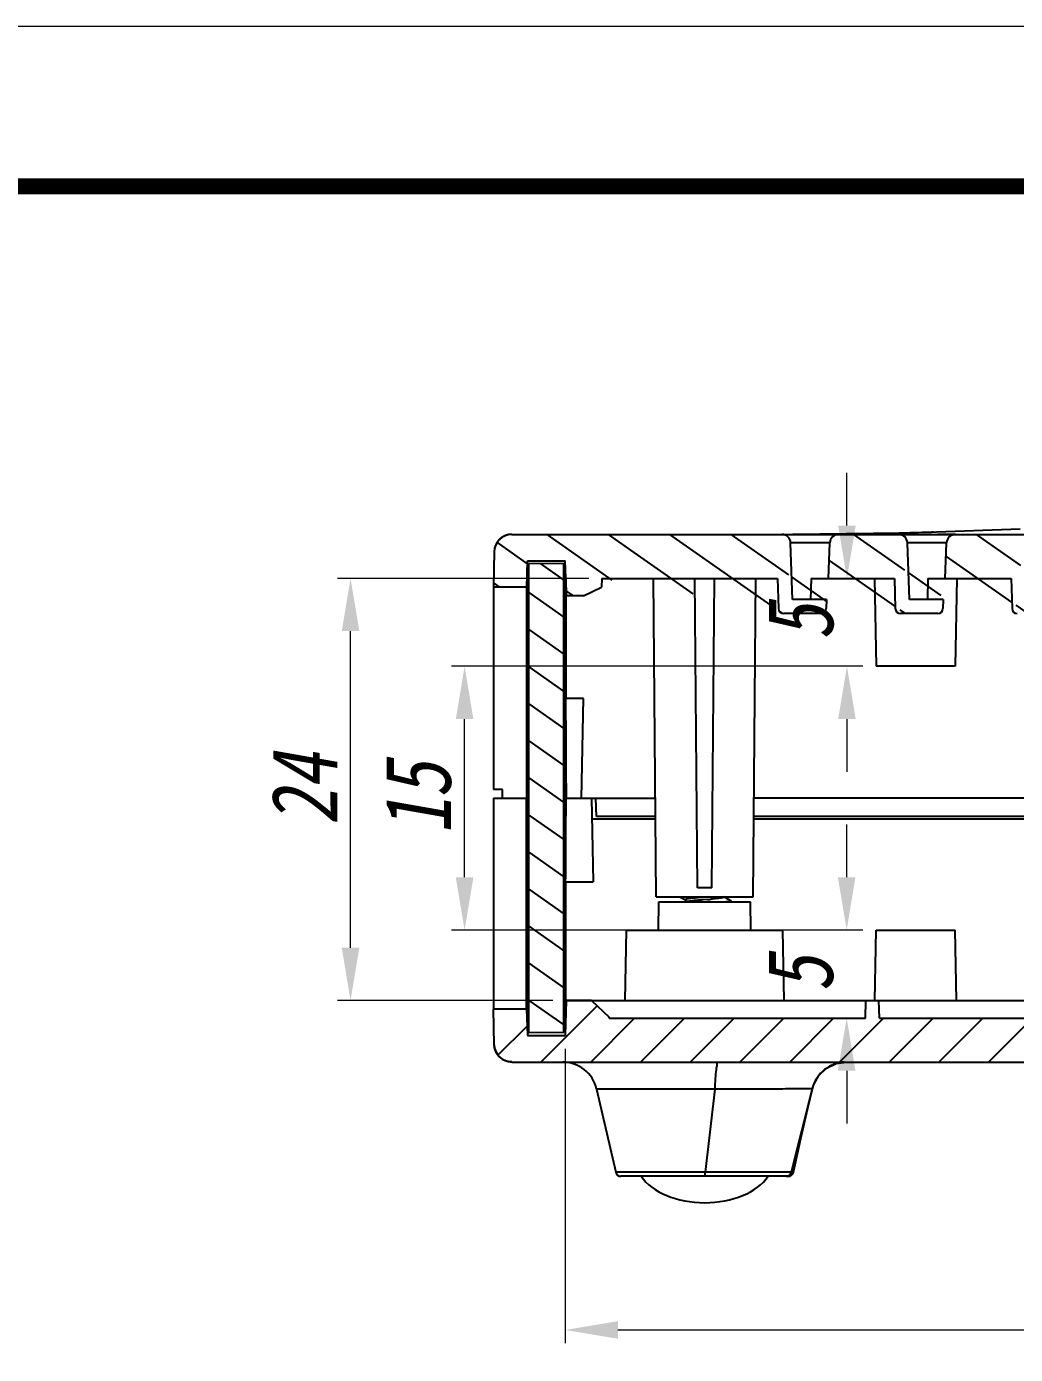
# Model space of a CAD drawing. Header units: millimetres. Extents: x 2099 to 2627, y -288 to 79.
# Drawn here: x 2378.8 to 2435, y 3.2 to 78.7 of the extents above; entities that cross this region are included whole.
import ezdxf

# ---------------------------------------------------------------- set-up
doc = ezdxf.new("R2010")
doc.units = ezdxf.units.MM
doc.layers.add('02___PRT_ALL_AXES', color=7, linetype='Continuous')
doc.layers.add('dim', color=82, linetype='Continuous', lineweight=9)
doc.layers.add('from', color=7, linetype='Continuous', lineweight=13)
doc.styles.add('wuwei', font='SimSun.ttf', dxfattribs={"width": 0.8, "oblique": 10})
doc.dimstyles.new('wuwei', dxfattribs={"dimscale": 1.5, "dimtxt": 2.5, "dimasz": 1.5, "dimexe": 0.3, "dimexo": 0.3, "dimgap": 0.5, "dimtad": 1, "dimdsep": 46, "dimtxsty": 'wuwei', "dimcen": 0, "dimclrd": 42, "dimclre": 256, "dimclrt": 256, "dimazin": 2, "dimtfac": 1, "dimtofl": 0, "dimtmove": 0, "dimatfit": 3, "dimfxl": 1, "dimlwd": 5, "dimlwe": 5, "dimarcsym": 0})

# ---------------------------------------------------------------- blocks, each defined once
blk = doc.blocks.new('*D11')
at = {"layer": 'Defpoints', "color": 0}
for p in [(2397.186, 47.296), (2411.475, 47.296), (2409.441, 23.296)]:
    blk.add_point(p, dxfattribs=at)
at = {"layer": 'dim', "color": 82, "lineweight": 5, "true_color": 0x35c922}
for p, q in [((2410.726, 47.296), (2396.436, 47.296)), ((2408.692, 23.296), (2396.436, 23.296))]:
    blk.add_line(p, q, dxfattribs=at)
at = {"layer": 'dim', "color": 42, "lineweight": 5}
blk.add_line((2397.186, 26.296), (2397.186, 44.296), dxfattribs=at)
at = {"layer": 'dim', "color": 42}
for points in [[(2396.686, 44.296), (2397.686, 44.296), (2397.186, 47.296)], [(2396.686, 26.296), (2397.686, 26.296), (2397.186, 23.296)]]:
    blk.add_solid(points, dxfattribs=at)
at = {"layer": 'dim', "color": 82, "true_color": 0x4bd605, "insert": (2394.561, 35.296), "char_height": 3.75, "attachment_point": 5, "rotation": 90, "style": 'wuwei'}
blk.add_mtext('24', dxfattribs=at)
blk = doc.blocks.new('*D12')
at = {"layer": 'Defpoints', "color": 0}
for p in [(2409.389, 21.296), (2521.694, 17.296), (2521.694, 4.559)]:
    blk.add_point(p, dxfattribs=at)
at = {"layer": 'dim', "color": 82, "lineweight": 5, "true_color": 0x35c922}
for p, q in [((2409.389, 20.547), (2409.389, 3.81)), ((2521.694, 16.547), (2521.694, 3.81))]:
    blk.add_line(p, q, dxfattribs=at)
at = {"layer": 'dim', "color": 42, "lineweight": 5}
blk.add_line((2412.389, 4.559), (2518.694, 4.559), dxfattribs=at)
at = {"layer": 'dim', "color": 42}
for points in [[(2412.389, 5.059), (2412.389, 4.059), (2409.389, 4.559)], [(2518.694, 5.059), (2518.694, 4.059), (2521.694, 4.559)]]:
    blk.add_solid(points, dxfattribs=at)
at = {"layer": 'dim', "color": 82, "true_color": 0x4bd605, "insert": (2465.542, 7.184), "char_height": 3.75, "attachment_point": 5, "style": 'wuwei'}
blk.add_mtext('112.31', dxfattribs=at)
blk = doc.blocks.new('*D27')
at = {"layer": 'Defpoints', "color": 0}
for p in [(2425.409, 47.296), (2426.984, 47.296), (2427.071, 42.296)]:
    blk.add_point(p, dxfattribs=at)
at = {"layer": 'dim', "color": 42, "lineweight": 5}
for p, q in [((2425.409, 50.296), (2425.409, 53.296)), ((2425.409, 39.296), (2425.409, 36.296))]:
    blk.add_line(p, q, dxfattribs=at)
at = {"layer": 'dim', "color": 82, "lineweight": 5, "true_color": 0x35c922}
for p, q in [((2426.234, 47.296), (2424.66, 47.296)), ((2426.322, 42.296), (2424.66, 42.296))]:
    blk.add_line(p, q, dxfattribs=at)
at = {"layer": 'dim', "color": 42}
for points in [[(2424.909, 50.296), (2425.909, 50.296), (2425.409, 47.296)], [(2424.909, 39.296), (2425.909, 39.296), (2425.409, 42.296)]]:
    blk.add_solid(points, dxfattribs=at)
at = {"layer": 'dim', "color": 82, "true_color": 0x4bd605, "insert": (2422.785, 44.796), "char_height": 3.75, "attachment_point": 5, "rotation": 90, "style": 'wuwei'}
blk.add_mtext('5', dxfattribs=at)
blk = doc.blocks.new('*D28')
at = {"layer": 'Defpoints', "color": 0}
for p in [(2427.071, 27.296), (2425.394, 22.296), (2426.457, 22.296)]:
    blk.add_point(p, dxfattribs=at)
at = {"layer": 'dim', "color": 42, "lineweight": 5}
for p, q in [((2425.394, 30.296), (2425.394, 33.296)), ((2425.394, 19.296), (2425.394, 16.296))]:
    blk.add_line(p, q, dxfattribs=at)
at = {"layer": 'dim', "color": 82, "lineweight": 5, "true_color": 0x35c922}
for p, q in [((2426.322, 27.296), (2424.645, 27.296)), ((2425.707, 22.296), (2424.645, 22.296))]:
    blk.add_line(p, q, dxfattribs=at)
at = {"layer": 'dim', "color": 42}
for points in [[(2424.894, 30.296), (2425.894, 30.296), (2425.394, 27.296)], [(2424.894, 19.296), (2425.894, 19.296), (2425.394, 22.296)]]:
    blk.add_solid(points, dxfattribs=at)
at = {"layer": 'dim', "color": 82, "true_color": 0x4bd605, "insert": (2422.77, 24.796), "char_height": 3.75, "attachment_point": 5, "rotation": 90, "style": 'wuwei'}
blk.add_mtext('5', dxfattribs=at)
blk = doc.blocks.new('*D29')
at = {"layer": 'Defpoints', "color": 0}
for p in [(2403.671, 42.296), (2427.071, 42.296), (2427.071, 27.296)]:
    blk.add_point(p, dxfattribs=at)
at = {"layer": 'dim', "color": 82, "lineweight": 5, "true_color": 0x35c922}
for p, q in [((2426.322, 42.296), (2402.921, 42.296)), ((2426.322, 27.296), (2402.921, 27.296))]:
    blk.add_line(p, q, dxfattribs=at)
at = {"layer": 'dim', "color": 42, "lineweight": 5}
blk.add_line((2403.671, 30.296), (2403.671, 39.296), dxfattribs=at)
at = {"layer": 'dim', "color": 42}
for points in [[(2403.171, 39.296), (2404.171, 39.296), (2403.671, 42.296)], [(2403.171, 30.296), (2404.171, 30.296), (2403.671, 27.296)]]:
    blk.add_solid(points, dxfattribs=at)
at = {"layer": 'dim', "color": 82, "true_color": 0x4bd605, "insert": (2401.046, 34.796), "char_height": 3.75, "attachment_point": 5, "rotation": 90, "style": 'wuwei'}
blk.add_mtext('15', dxfattribs=at)

msp = doc.modelspace()

# ---------------------------------------------------------------- hatches: boundary and pattern name
at = {"linetype": 'Continuous'}
h = msp.add_hatch(dxfattribs=at)
h.set_pattern_fill('DEFAULT__5', color=2, scale=2, angle=325, style=0, pattern_type=0)
h.set_pattern_definition([(325, (1952.1431, -492.6406), (1.147153, 1.638304), [])])
edge = h.paths.add_edge_path()
edge.add_line((2406.356, 49.796), (2421.709, 49.796))
edge.add_arc((2421.709, 49.296), 0.5, 2.00447, 90.00237)
edge.add_line((2422.322, 46.096), (2422.209, 49.314))
edge.add_line((2424.242, 46.096), (2422.322, 46.096))
edge.add_line((2424.242, 46.096), (2424.229, 45.589))
edge.add_arc((2423.929, 45.596), 0.3, 269.98712, 358.49131)
edge.add_line((2423.929, 45.296), (2421.814, 45.296))
edge.add_arc((2421.814, 45.596), 0.3, 181.50263, 270.00174)
edge.add_line((2421.469, 47.296), (2421.514, 45.589))
edge.add_line((2411.475, 47.296), (2421.469, 47.296))
edge.add_line((2411.475, 47.296), (2411.449, 46.796))
edge.add_line((2410.423, 46.296), (2411.449, 46.796))
edge.add_line((2410.423, 46.296), (2409.44, 46.296))
edge.add_line((2409.423, 47.296), (2409.44, 46.296))
edge.add_line((2409.423, 47.296), (2409.389, 48.296))
edge.add_line((2407.239, 48.296), (2409.389, 48.296))
edge.add_line((2407.213, 46.796), (2407.239, 48.296))
edge.add_line((2407.213, 46.796), (2405.321, 46.796))
edge.add_line((2405.357, 48.814), (2405.321, 46.796))
edge.add_spline(control_points=[(2406.356, 49.796), (2405.779, 49.796), (2405.367, 49.392), (2405.357, 48.814)], knot_values=[0, 0, 0, 0, 1, 1, 1, 1], weights=[1, 0.808834, 0.808834, 1], degree=3, periodic=0)
edge = h.paths.add_edge_path()
edge.add_line((2424.933, 49.796), (2428.349, 49.796))
edge.add_arc((2428.349, 49.296), 0.5, 2.00447, 90.00237)
edge.add_line((2428.962, 46.096), (2428.849, 49.314))
edge.add_line((2430.882, 46.096), (2428.962, 46.096))
edge.add_line((2430.882, 46.096), (2430.869, 45.589))
edge.add_arc((2430.569, 45.596), 0.3, 269.98712, 358.49131)
edge.add_line((2430.569, 45.296), (2428.454, 45.296))
edge.add_arc((2428.454, 45.596), 0.3, 181.50263, 270.00174)
edge.add_line((2428.109, 47.296), (2428.154, 45.589))
edge.add_line((2424.363, 47.296), (2428.109, 47.296))
edge.add_line((2424.363, 47.296), (2424.433, 49.314))
edge.add_arc((2424.933, 49.296), 0.5, 89.99763, 177.99553)
edge = h.paths.add_edge_path()
edge.add_line((2431.573, 49.796), (2434.989, 49.796))
edge.add_arc((2434.989, 49.296), 0.5, 2.00447, 90.00237)
edge.add_line((2435.602, 46.096), (2435.489, 49.314))
edge.add_line((2437.522, 46.096), (2435.602, 46.096))
edge.add_line((2437.522, 46.096), (2437.509, 45.589))
edge.add_arc((2437.209, 45.596), 0.3, 269.98712, 358.49131)
edge.add_line((2437.209, 45.296), (2435.094, 45.296))
edge.add_arc((2435.094, 45.596), 0.3, 181.50263, 270.00174)
edge.add_line((2434.749, 47.296), (2434.794, 45.589))
edge.add_line((2431.003, 47.296), (2434.749, 47.296))
edge.add_line((2431.003, 47.296), (2431.073, 49.314))
edge.add_arc((2431.573, 49.296), 0.5, 89.99763, 177.99553)
edge = h.paths.add_edge_path()
edge.add_line((2438.213, 49.796), (2441.629, 49.796))
edge.add_arc((2441.629, 49.296), 0.5, 2.00447, 90.00237)
edge.add_line((2442.242, 46.096), (2442.129, 49.314))
edge.add_line((2444.162, 46.096), (2442.242, 46.096))
edge.add_line((2444.162, 46.096), (2444.149, 45.589))
edge.add_arc((2443.849, 45.596), 0.3, 269.98712, 358.49131)
edge.add_line((2443.849, 45.296), (2441.734, 45.296))
edge.add_arc((2441.734, 45.596), 0.3, 181.50263, 270.00174)
edge.add_line((2441.389, 47.296), (2441.434, 45.589))
edge.add_line((2437.643, 47.296), (2441.389, 47.296))
edge.add_line((2437.643, 47.296), (2437.713, 49.314))
edge.add_arc((2438.213, 49.296), 0.5, 89.99763, 177.99553)
edge = h.paths.add_edge_path()
edge.add_line((2444.853, 49.796), (2447.321, 49.796))
edge.add_spline(control_points=[(2470.321, 52.296), (2470.291, 52.296), (2470.231, 52.296), (2470.11, 52.296), (2469.9, 52.294), (2469.599, 52.29), (2469.238, 52.281), (2468.757, 52.265), (2468.156, 52.237), (2467.195, 52.176), (2465.996, 52.072), (2464.558, 51.911), (2463.123, 51.72), (2461.21, 51.437), (2458.821, 51.046), (2455.955, 50.578), (2452.128, 50.031), (2449.249, 49.796), (2447.321, 49.796)], knot_values=[0, 0, 0, 0, 0.003906, 0.007812, 0.015625, 0.03125, 0.046875, 0.0625, 0.09375, 0.125, 0.1875, 0.25, 0.3125, 0.375, 0.5, 0.625, 0.75, 1, 1, 1, 1], degree=3, periodic=0)
edge.add_spline(control_points=[(2474.934, 49.936), (2474.836, 49.959), (2474.611, 50.017), (2474.282, 50.134), (2473.842, 50.347), (2473.209, 50.849), (2472.545, 51.837), (2471.327, 52.296), (2470.321, 52.296)], knot_values=[0, 0, 0, 0, 0.059229, 0.137627, 0.216024, 0.372819, 0.68641, 1, 1, 1, 1], degree=3, periodic=0)
edge.add_arc((2474.824, 49.448), 0.5, 2.00397, 77.25396)
edge.add_line((2475.442, 46.096), (2475.324, 49.466))
edge.add_line((2477.355, 46.096), (2475.442, 46.096))
edge.add_line((2477.355, 46.096), (2477.346, 45.591))
edge.add_arc((2477.046, 45.596), 0.3, 269.98692, 358.99135)
edge.add_line((2477.046, 45.296), (2474.936, 45.296))
edge.add_arc((2474.936, 45.596), 0.3, 181.00262, 270.00177)
edge.add_line((2474.604, 47.45), (2474.636, 45.591))
edge.add_spline(control_points=[(2470.321, 49.796), (2470.633, 49.796), (2470.949, 49.717), (2470.893, 49.74), (2471.021, 49.645), (2471.527, 49.003), (2472.702, 48.054), (2473.749, 47.645), (2474.377, 47.494), (2474.604, 47.45)], knot_values=[0, 0, 0, 0, 0.152262, 0.304525, 0.456787, 0.60905, 0.761312, 0.913574, 1, 1, 1, 1], degree=3, periodic=0)
edge.add_spline(control_points=[(2470.321, 49.796), (2470.293, 49.796), (2470.237, 49.796), (2470.125, 49.796), (2469.929, 49.794), (2469.648, 49.79), (2469.31, 49.782), (2468.859, 49.766), (2468.293, 49.74), (2467.384, 49.681), (2466.242, 49.582), (2464.861, 49.427), (2463.469, 49.243), (2461.598, 48.967), (2459.229, 48.581), (2456.336, 48.106), (2452.408, 47.543), (2449.376, 47.296), (2447.312, 47.296)], knot_values=[0, 0, 0, 0, 0.003906, 0.007812, 0.015625, 0.03125, 0.046875, 0.0625, 0.09375, 0.125, 0.1875, 0.25, 0.3125, 0.375, 0.5, 0.625, 0.75, 1, 1, 1, 1], degree=3, periodic=0)
edge.add_line((2444.283, 47.296), (2447.312, 47.296))
edge.add_line((2444.283, 47.296), (2444.353, 49.314))
edge.add_arc((2444.853, 49.296), 0.5, 89.99763, 177.99553)
edge = h.paths.add_edge_path()
edge.add_line((2478.053, 49.796), (2481.469, 49.796))
edge.add_arc((2481.469, 49.296), 0.5, 2.00447, 90.00237)
edge.add_line((2482.082, 46.096), (2481.969, 49.314))
edge.add_line((2483.995, 46.096), (2482.082, 46.096))
edge.add_line((2483.995, 46.096), (2483.986, 45.591))
edge.add_arc((2483.686, 45.596), 0.3, 269.98692, 358.99135)
edge.add_line((2483.686, 45.296), (2481.576, 45.296))
edge.add_arc((2481.576, 45.596), 0.3, 181.00262, 270.00177)
edge.add_line((2481.247, 47.296), (2481.276, 45.591))
edge.add_line((2477.483, 47.296), (2481.247, 47.296))
edge.add_line((2477.483, 47.296), (2477.553, 49.314))
edge.add_arc((2478.053, 49.296), 0.5, 89.99763, 177.99553)
edge = h.paths.add_edge_path()
edge.add_spline(control_points=[(2485.321, 49.796), (2493.581, 49.796), (2501.483, 47.394), (2508.344, 42.796)], knot_values=[0, 0, 0, 0, 1, 1, 1, 1], weights=[1, 0.97117, 0.97117, 1], degree=3, periodic=0)
edge.add_line((2508.38, 38.717), (2508.344, 42.796))
edge.add_spline(control_points=[(2508.002, 39.001), (2508.128, 38.907), (2508.254, 38.812), (2508.38, 38.717)], knot_values=[0, 0, 0, 0, 1, 1, 1, 1], weights=[1, 0.999987, 0.999987, 1], degree=3, periodic=0)
edge.add_line((2506.359, 41.11), (2508.002, 39.001))
edge.add_spline(control_points=[(2485.321, 47.296), (2492.834, 47.296), (2500.042, 45.177), (2506.359, 41.11)], knot_values=[0, 0, 0, 0, 1, 1, 1, 1], weights=[1, 0.972916, 0.972916, 1], degree=3, periodic=0)
edge.add_line((2484.123, 47.296), (2485.321, 47.296))
edge.add_line((2484.123, 47.296), (2484.193, 49.314))
edge.add_arc((2484.693, 49.296), 0.5, 89.99763, 177.99553)
edge.add_line((2484.693, 49.796), (2485.321, 49.796))
edge = h.paths.add_edge_path()
edge.add_spline(control_points=[(2517.995, 33.796), (2520.86, 30.105), (2523.065, 25.985), (2524.547, 21.554)], knot_values=[0, 0, 0, 0, 1, 1, 1, 1], weights=[1, 0.990541, 0.990541, 1], degree=3, periodic=0)
edge.add_line((2524.547, 21.554), (2526.366, 16.114))
edge.add_spline(control_points=[(2526.366, 16.114), (2526.604, 15.404), (2526.166, 14.796), (2525.418, 14.796)], knot_values=[0, 0, 0, 0, 1, 1, 1, 1], weights=[1, 0.72287, 0.72287, 1], degree=3, periodic=0)
edge.add_line((2524.171, 14.796), (2525.418, 14.796))
edge.add_line((2523.369, 17.192), (2524.171, 14.796))
edge.add_line((2523.335, 19.171), (2523.369, 17.192))
edge.add_line((2523.335, 19.171), (2523.009, 19.496))
edge.add_line((2523.009, 19.496), (2521.629, 19.496))
edge.add_line((2521.629, 19.496), (2521.6, 17.796))
edge.add_line((2521.6, 17.796), (2520.129, 17.796))
edge.add_line((2520.129, 17.796), (2519.986, 26.001))
edge.add_line((2519.928, 26.115), (2519.986, 26.001))
edge.add_line((2519.928, 26.115), (2517.993, 27.96))
edge.add_line((2517.945, 28.041), (2517.993, 27.96))
edge.add_line((2517.945, 28.041), (2517.995, 33.796))
h = msp.add_hatch(dxfattribs=at)
h.set_pattern_fill('A', color=2, scale=1.726547, angle=325, style=0, pattern_type=0)
h.set_pattern_definition([(325, (1952.1431, -492.6406), (0.9903065, 1.414304), [])])
edge = h.paths.add_edge_path()
edge.add_line((2407.321, 21.446), (2407.321, 48.146))
edge.add_line((2409.321, 48.112), (2407.321, 48.146))
edge.add_line((2409.321, 21.481), (2409.321, 48.112))
edge.add_line((2409.321, 21.481), (2407.321, 21.446))
h = msp.add_hatch(dxfattribs=at)
h.set_pattern_fill('DEFAULT__4', color=2, scale=2, angle=45, style=0, pattern_type=0)
h.set_pattern_definition([(45, (1952.1431, -492.6406), (-1.4142136, 1.4142136), [])])
edge = h.paths.add_edge_path()
edge.add_spline(control_points=[(2485.321, 19.796), (2488.989, 19.796), (2492.264, 18.147), (2494.448, 15.201)], knot_values=[0, 0, 0, 0, 1, 1, 1, 1], weights=[1, 0.92878, 0.92878, 1], degree=3, periodic=0)
edge.add_line((2466.321, 19.796), (2485.321, 19.796))
edge.add_line((2466.295, 20.296), (2466.321, 19.796))
edge.add_line((2466.295, 20.296), (2444.348, 20.296))
edge.add_line((2444.348, 20.296), (2444.321, 19.796))
edge.add_line((2406.356, 19.796), (2444.321, 19.796))
edge.add_spline(control_points=[(2406.356, 19.796), (2405.779, 19.796), (2405.367, 20.201), (2405.357, 20.779)], knot_values=[0, 0, 0, 0, 1, 1, 1, 1], weights=[1, 0.808834, 0.808834, 1], degree=3, periodic=0)
edge.add_line((2405.357, 20.779), (2405.321, 22.796))
edge.add_line((2407.199, 22.796), (2405.321, 22.796))
edge.add_line((2407.199, 22.796), (2407.239, 21.296))
edge.add_line((2407.239, 21.296), (2409.389, 21.296))
edge.add_line((2409.441, 23.296), (2409.389, 21.296))
edge.add_line((2410.889, 23.296), (2409.441, 23.296))
edge.add_line((2410.889, 23.296), (2411.889, 22.336))
edge.add_line((2411.889, 22.296), (2411.889, 22.336))
edge.add_line((2411.889, 22.296), (2426.457, 22.296))
edge.add_line((2426.457, 22.296), (2426.492, 23.296))
edge.add_line((2426.492, 23.296), (2427.222, 23.296))
edge.add_line((2427.257, 22.296), (2427.222, 23.296))
edge.add_line((2427.257, 22.296), (2468.457, 22.296))
edge.add_line((2468.457, 22.296), (2468.492, 23.296))
edge.add_line((2468.492, 23.296), (2469.222, 23.296))
edge.add_line((2469.257, 22.296), (2469.222, 23.296))
edge.add_line((2469.257, 22.296), (2485.321, 22.296))
edge.add_spline(control_points=[(2485.321, 22.296), (2489.51, 22.296), (2493.302, 20.518), (2495.98, 17.296)], knot_values=[0, 0, 0, 0, 1, 1, 1, 1], weights=[1, 0.936893, 0.936893, 1], degree=3, periodic=0)
edge.add_line((2521.694, 17.296), (2495.98, 17.296))
edge.add_line((2521.694, 17.296), (2521.724, 18.991))
edge.add_line((2522.029, 19.296), (2521.724, 18.991))
edge.add_line((2522.929, 19.296), (2522.029, 19.296))
edge.add_line((2522.929, 19.296), (2523.199, 19.027))
edge.add_line((2523.229, 17.296), (2523.199, 19.027))
edge.add_line((2523.229, 17.296), (2524.065, 14.796))
edge.add_line((2495.252, 14.796), (2524.065, 14.796))
edge.add_spline(control_points=[(2494.448, 15.201), (2494.641, 14.942), (2494.929, 14.796), (2495.252, 14.796)], knot_values=[0, 0, 0, 0, 1, 1, 1, 1], weights=[1, 0.92878, 0.92878, 1], degree=3, periodic=0)

# ---------------------------------------------------------------- linework, layer by layer
at = {"color": 7, "linetype": 'Continuous'}
for p, q in [((2428.436, 49.87), (2422.331, 49.796)), ((2428.348, 49.865), (2428.372, 49.865)), ((2429.693, 49.899), (2429.484, 49.891)), ((2429.785, 49.902), (2429.693, 49.899)), ((2429.966, 49.907), (2429.947, 49.907)), ((2435.257, 50.085), (2429.966, 49.907)), ((2406.356, 49.796), (2444.184, 49.796)), ((2406.356, 49.796), (2421.709, 49.796)), ((2424.433, 49.314), (2422.209, 49.314)), ((2422.322, 46.096), (2422.209, 49.314)), ((2422.322, 46.096), (2422.209, 49.314)), ((2422.321, 49.796), (2422.331, 49.796)), ((2424.363, 47.296), (2424.433, 49.314)), ((2424.363, 47.296), (2424.433, 49.314)), ((2424.933, 49.796), (2428.349, 49.796)), ((2431.073, 49.314), (2428.849, 49.314)), ((2428.962, 46.096), (2428.849, 49.314)), ((2428.962, 46.096), (2428.849, 49.314)), ((2431.003, 47.296), (2431.073, 49.314)), ((2431.003, 47.296), (2431.073, 49.314)), ((2431.573, 49.796), (2434.989, 49.796)), ((2405.357, 48.814), (2405.321, 46.796)), ((2405.357, 48.814), (2405.321, 46.796)), ((2407.213, 46.796), (2407.239, 48.296)), ((2407.213, 46.796), (2407.239, 48.296)), ((2407.239, 48.296), (2409.389, 48.296)), ((2407.239, 48.296), (2409.389, 48.296)), ((2409.321, 48.112), (2407.321, 48.146)), ((2407.321, 21.446), (2407.321, 48.146)), ((2409.321, 48.112), (2407.321, 48.146)), ((2407.321, 21.446), (2407.321, 48.146)), ((2409.321, 21.481), (2409.321, 48.112)), ((2409.321, 21.481), (2409.321, 48.112)), ((2409.423, 47.296), (2409.389, 48.296)), ((2409.423, 47.296), (2409.389, 48.296)), ((2409.389, 47.641), (2409.389, 22.223)), ((2409.423, 47.296), (2409.44, 46.296)), ((2409.423, 47.296), (2409.44, 46.296)), ((2411.475, 47.296), (2411.449, 46.796)), ((2411.475, 47.296), (2411.449, 46.796)), ((2411.475, 47.296), (2421.469, 47.296)), ((2411.475, 47.296), (2421.469, 47.296)), ((2414.571, 29.196), (2414.413, 47.296)), ((2416.917, 29.696), (2416.763, 47.296)), ((2417.726, 29.696), (2417.879, 47.296)), ((2420.071, 29.196), (2420.229, 47.296)), ((2421.469, 47.296), (2421.514, 45.589)), ((2421.469, 47.296), (2421.514, 45.589)), ((2423.374, 47.296), (2423.342, 46.096)), ((2423.374, 47.296), (2428.109, 47.296)), ((2424.363, 47.296), (2428.109, 47.296)), ((2426.984, 47.296), (2427.071, 42.296)), ((2428.109, 47.296), (2428.154, 45.589)), ((2428.109, 47.296), (2428.154, 45.589)), ((2430.014, 47.296), (2429.982, 46.096)), ((2430.014, 47.296), (2434.749, 47.296)), ((2431.003, 47.296), (2434.749, 47.296)), ((2431.659, 47.296), (2431.571, 42.296)), ((2434.749, 47.296), (2434.794, 45.589)), ((2434.749, 47.296), (2434.794, 45.589)), ((2407.213, 46.796), (2405.321, 46.796)), ((2405.321, 46.796), (2405.321, 35.296)), ((2407.213, 46.796), (2405.321, 46.796)), ((2407.213, 34.796), (2407.213, 46.796)), ((2407.239, 22.796), (2407.239, 46.796)), ((2409.423, 46.296), (2409.423, 40.458)), ((2410.423, 46.296), (2409.44, 46.296)), ((2410.423, 46.296), (2409.44, 46.296)), ((2410.423, 46.296), (2411.449, 46.796)), ((2410.423, 46.296), (2411.449, 46.796)), ((2424.242, 46.096), (2422.322, 46.096)), ((2424.242, 46.096), (2422.322, 46.096)), ((2424.242, 46.096), (2424.229, 45.589)), ((2424.242, 46.096), (2424.229, 45.589)), ((2430.882, 46.096), (2428.962, 46.096)), ((2430.882, 46.096), (2428.962, 46.096)), ((2430.882, 46.096), (2430.869, 45.589)), ((2430.882, 46.096), (2430.869, 45.589)), ((2423.929, 45.296), (2421.814, 45.296)), ((2423.929, 45.296), (2421.814, 45.296)), ((2430.569, 45.296), (2428.454, 45.296)), ((2430.569, 45.296), (2428.454, 45.296)), ((2431.571, 42.296), (2427.071, 42.296)), ((2410.422, 40.458), (2409.423, 40.458)), ((2410.323, 34.796), (2410.422, 40.458)), ((2405.821, 35.296), (2405.321, 35.296)), ((2405.321, 34.796), (2407.321, 34.796)), ((2405.321, 34.796), (2405.321, 22.796)), ((2405.83, 34.796), (2405.821, 35.296)), ((2407.199, 22.796), (2407.199, 34.796)), ((2407.221, 34.796), (2407.239, 34.857)), ((2407.239, 34.857), (2407.321, 34.857)), ((2409.321, 34.857), (2409.389, 34.857)), ((2409.321, 34.796), (2409.438, 34.796)), ((2409.389, 34.857), (2409.415, 34.811)), ((2409.457, 34.796), (2414.522, 34.796)), ((2410.889, 34.796), (2410.972, 30.043)), ((2411.174, 33.746), (2411.124, 34.796)), ((2449.413, 34.796), (2420.12, 34.796)), ((2414.533, 33.596), (2410.91, 33.596)), ((2414.532, 33.746), (2411.174, 33.746)), ((2449.392, 33.596), (2420.11, 33.596)), ((2449.392, 33.746), (2420.111, 33.746)), ((2409.415, 30.043), (2410.972, 30.043)), ((2409.415, 30.043), (2409.415, 23.296)), ((2417.726, 29.696), (2416.917, 29.696)), ((2414.571, 29.196), (2420.071, 29.196)), ((2414.693, 27.296), (2414.721, 28.896)), ((2414.721, 28.896), (2419.921, 28.896)), ((2415.885, 29.196), (2416.122, 29.068)), ((2416.122, 29.068), (2416.221, 29.014)), ((2416.221, 29.021), (2416.221, 28.896)), ((2417.474, 29.185), (2417.243, 29.165)), ((2417.474, 29.035), (2417.243, 29.015)), ((2418.669, 29.045), (2418.421, 29.179)), ((2418.811, 28.968), (2418.669, 29.045)), ((2419.949, 27.296), (2419.921, 28.896)), ((2412.801, 23.296), (2412.871, 27.296)), ((2412.872, 27.296), (2421.77, 27.296)), ((2421.842, 23.296), (2421.772, 27.296)), ((2427.002, 23.296), (2427.071, 27.296)), ((2427.071, 27.296), (2431.571, 27.296)), ((2431.641, 23.296), (2431.571, 27.296)), ((2407.199, 22.796), (2405.321, 22.796)), ((2405.357, 20.779), (2405.321, 22.796)), ((2407.199, 22.796), (2405.321, 22.796)), ((2405.357, 20.779), (2405.321, 22.796)), ((2407.199, 22.796), (2407.239, 21.296)), ((2407.199, 22.796), (2407.239, 21.296)), ((2409.441, 23.296), (2409.389, 21.296)), ((2409.441, 23.296), (2409.389, 21.296)), ((2409.441, 23.296), (2484.426, 23.296)), ((2410.889, 23.296), (2409.441, 23.296)), ((2410.889, 23.296), (2411.889, 22.336)), ((2410.889, 23.296), (2411.889, 22.336)), ((2426.457, 22.296), (2426.492, 23.296)), ((2426.457, 22.296), (2426.492, 23.296)), ((2426.492, 23.296), (2427.222, 23.296)), ((2427.257, 22.296), (2427.222, 23.296)), ((2427.257, 22.296), (2427.222, 23.296)), ((2411.889, 22.296), (2411.889, 22.336)), ((2411.889, 22.296), (2411.889, 22.336)), ((2411.889, 22.296), (2426.457, 22.296)), ((2411.889, 22.296), (2426.457, 22.296)), ((2427.257, 22.296), (2468.457, 22.296)), ((2427.257, 22.296), (2468.457, 22.296)), ((2407.239, 21.296), (2409.389, 21.296)), ((2407.239, 21.296), (2409.389, 21.296)), ((2409.321, 21.481), (2407.321, 21.446)), ((2409.321, 21.481), (2407.321, 21.446)), ((2406.356, 19.796), (2485.321, 19.796)), ((2406.356, 19.796), (2444.321, 19.796)), ((2411.179, 18.246), (2412.268, 13.529)), ((2417.897, 18.252), (2417.349, 13.531)), ((2423.437, 18.27), (2422.247, 13.536)), ((2423.443, 18.27), (2423.437, 18.27)), ((2412.441, 13.529), (2412.268, 13.529)), ((2412.95, 13.529), (2412.441, 13.529)), ((2422.077, 13.296), (2412.56, 13.296)), ((2413.758, 13.529), (2412.95, 13.529)), ((2417.297, 13.531), (2413.758, 13.529)), ((2417.349, 13.531), (2417.297, 13.531)), ((2417.765, 13.531), (2417.349, 13.531)), ((2422.37, 13.536), (2422.247, 13.536))]:
    msp.add_line(p, q, dxfattribs=at)
for points in [[(2423.443, 18.27), (2423.519, 18.513), (2423.815, 19.034), (2424.253, 19.445), (2424.793, 19.706), (2425.386, 19.796)], [(2422.37, 13.536), (2422.783, 15.452), (2423.178, 17.166), (2423.443, 18.27)]]:
    msp.add_lwpolyline(points, dxfattribs=at)
for centre, radius, start, end in [((2421.591, 365.236), 315.443, 270.67459, 271.22738), ((2428.492, 71.575), 21.705, 270.98354, 271.29199), ((2430.693, 23.471), 26.446, 91.61608, 91.96842), ((2430.403, 33.653), 16.26, 91.37162, 91.53893), ((2406.356, 48.796), 1, 90, 179), ((2421.709, 49.296), 0.5, 2.00447, 90.00237), ((2421.709, 49.296), 0.5, 2.00447, 90.00237), ((2422.314, 288.825), 239.028, 270.004, 270.24142), ((2422.211, 312.74), 262.944, 270.24187, 270.59311), ((2424.933, 49.296), 0.5, 89.99763, 177.99553), ((2424.933, 49.296), 0.5, 89.99763, 177.99553), ((2428.349, 49.296), 0.5, 2.00447, 90.00237), ((2428.349, 49.296), 0.5, 2.00447, 90.00237), ((2430.134, 84.547), 34.751, 270.05313, 270.60673), ((2431.573, 49.296), 0.5, 89.99763, 177.99553), ((2431.573, 49.296), 0.5, 89.99763, 177.99553), ((2421.814, 45.596), 0.3, 181.50263, 270.00174), ((2421.814, 45.596), 0.3, 181.50263, 270.00174), ((2423.929, 45.596), 0.3, 269.98712, 358.49131), ((2423.929, 45.596), 0.3, 269.98712, 358.49131), ((2428.454, 45.596), 0.3, 181.50263, 270.00174), ((2428.454, 45.596), 0.3, 181.50263, 270.00174), ((2430.569, 45.596), 0.3, 269.98712, 358.49131), ((2430.569, 45.596), 0.3, 269.98712, 358.49131), ((2435.094, 45.596), 0.3, 181.50263, 270.00174), ((2435.094, 45.596), 0.3, 181.50263, 270.00174), ((1770.568, 35.582), 638.871, 359.503244, 359.929516), ((2413.325, 76.583), 47.729, 274.98667, 275.25645), ((2406.356, 20.796), 1, 181, 270), ((2409.23, 17.796), 2, 12.99463, 90.00008), ((2425.374, 17.813), 1.983, 107.9009, 115.99431), ((2425.381, 17.786), 2.01, 93.79624, 107.87818), ((2425.372, 17.803), 1.989, 144.04585, 153.64595), ((2425.383, 17.795), 2.003, 135.12952, 144.03689), ((2425.376, 17.802), 1.993, 125.97193, 135.14613), ((2425.382, 17.794), 2.003, 115.9775, 125.96601), ((2425.355, 17.803), 1.973, 164.82049, 166.31705), ((2425.392, 17.792), 2.012, 153.61118, 164.79704), ((2412.56, 13.596), 0.3, 192.99481, 270.00085), ((2422.077, 13.596), 0.3, 270, 348.35493)]:
    msp.add_arc(centre, radius, start, end, dxfattribs=at)
for points, start_tangent, end_tangent in [([(2428.387, 49.867), (2428.372, 49.865)], (-0.993585, -0.113084), (-0.998989, -0.044953)), ([(2428.436, 49.87), (2428.43, 49.869), (2428.412, 49.869), (2428.398, 49.868), (2428.387, 49.867)], (-0.999747, -0.022496), (-0.993585, -0.113084)), ([(2428.864, 49.873), (2428.763, 49.872), (2428.681, 49.871), (2428.614, 49.871), (2428.56, 49.87), (2428.516, 49.87), (2428.481, 49.87), (2428.453, 49.87), (2428.436, 49.87)], (-0.999854, -0.017098), (-0.999747, -0.022496)), ([(2429.484, 49.891), (2429.366, 49.887), (2429.24, 49.883), (2429.109, 49.879), (2428.981, 49.876)], (-0.999355, -0.035924), (-0.999747, -0.02248)), ([(2430.307, 49.912), (2430.273, 49.912), (2430.232, 49.912), (2430.184, 49.911), (2430.132, 49.911), (2430.075, 49.91), (2430.014, 49.909)], (-0.999958, -0.00918), (-0.999714, -0.023895)), ([(2406.356, 49.796), (2406.345, 49.796), (2406.334, 49.796), (2406.323, 49.796), (2406.312, 49.795), (2406.301, 49.795), (2406.29, 49.794), (2406.279, 49.793), (2406.267, 49.792), (2406.256, 49.791), (2406.245, 49.79), (2406.233, 49.789), (2406.222, 49.787), (2406.211, 49.786), (2406.199, 49.784), (2406.188, 49.782), (2406.176, 49.78), (2406.165, 49.778), (2406.153, 49.776), (2406.142, 49.773), (2406.13, 49.77), (2406.119, 49.768), (2406.107, 49.765), (2406.095, 49.762), (2406.084, 49.759), (2406.072, 49.755), (2406.061, 49.752), (2406.049, 49.748), (2406.038, 49.744), (2406.026, 49.74), (2406.015, 49.736), (2406.003, 49.732), (2405.992, 49.728), (2405.98, 49.723), (2405.969, 49.718), (2405.958, 49.714), (2405.946, 49.709), (2405.935, 49.703), (2405.924, 49.698), (2405.913, 49.693), (2405.902, 49.687), (2405.89, 49.681), (2405.879, 49.675), (2405.868, 49.669), (2405.857, 49.663), (2405.847, 49.657), (2405.836, 49.65), (2405.825, 49.644), (2405.814, 49.637), (2405.804, 49.63), (2405.793, 49.623), (2405.783, 49.616), (2405.772, 49.608), (2405.762, 49.601), (2405.752, 49.593), (2405.742, 49.585), (2405.732, 49.577), (2405.722, 49.569), (2405.712, 49.561), (2405.702, 49.553), (2405.693, 49.545), (2405.683, 49.536), (2405.674, 49.527), (2405.665, 49.519), (2405.655, 49.51), (2405.646, 49.501), (2405.637, 49.492), (2405.629, 49.482), (2405.62, 49.473), (2405.611, 49.463), (2405.603, 49.454), (2405.595, 49.444), (2405.586, 49.434), (2405.578, 49.425), (2405.57, 49.415), (2405.563, 49.405), (2405.555, 49.394), (2405.547, 49.384), (2405.54, 49.374), (2405.533, 49.364), (2405.526, 49.353), (2405.519, 49.342), (2405.512, 49.332), (2405.505, 49.321), (2405.499, 49.31), (2405.492, 49.3), (2405.486, 49.289), (2405.48, 49.278), (2405.474, 49.267), (2405.468, 49.256), (2405.462, 49.245), (2405.457, 49.233), (2405.452, 49.222), (2405.446, 49.211), (2405.441, 49.2), (2405.436, 49.189), (2405.432, 49.177), (2405.427, 49.166), (2405.423, 49.154), (2405.418, 49.143), (2405.414, 49.132), (2405.41, 49.12), (2405.406, 49.109), (2405.403, 49.097), (2405.399, 49.086), (2405.396, 49.074), (2405.392, 49.063), (2405.389, 49.051), (2405.386, 49.04), (2405.384, 49.028), (2405.381, 49.017), (2405.378, 49.005), (2405.376, 48.994), (2405.374, 48.982), (2405.372, 48.971), (2405.37, 48.96), (2405.368, 48.948), (2405.366, 48.937), (2405.365, 48.925), (2405.363, 48.914), (2405.362, 48.903), (2405.361, 48.892), (2405.36, 48.88), (2405.359, 48.869), (2405.358, 48.858), (2405.358, 48.847), (2405.357, 48.836), (2405.357, 48.825), (2405.357, 48.814)], (-1, 0), (-0.017452, -0.999848)), ([(2430.502, 49.798), (2430.8, 49.802), (2431.085, 49.804), (2431.338, 49.804), (2431.518, 49.8)], (0.999954, 0.009571), (0.99884, -0.04815)), ([(2409.457, 34.796), (2409.451, 36.79), (2409.44, 38.681), (2409.423, 40.458)], (-0.001534, 0.999999), (-0.011304, 0.999936)), ([(2417.243, 29.165), (2417.016, 29.145), (2416.802, 29.125), (2416.612, 29.104), (2416.452, 29.084), (2416.33, 29.064), (2416.253, 29.044), (2416.222, 29.024), (2416.222, 29.022)], (-0.996232, -0.086726), (0.30325, -0.952911)), ([(2417.243, 29.015), (2417.016, 28.995), (2416.802, 28.975), (2416.612, 28.954), (2416.452, 28.934), (2416.33, 28.914), (2416.261, 28.897)], (-0.996232, -0.086726), (-0.950901, -0.309494)), ([(2418.42, 29.172), (2418.405, 29.155), (2418.342, 29.135), (2418.234, 29.115), (2418.086, 29.095), (2417.905, 29.075), (2417.698, 29.055)], (-0.324454, -0.945901), (-0.99576, -0.091991)), ([(2418.808, 28.94), (2418.758, 28.929), (2418.654, 28.911), (2418.532, 28.896)], (-0.725408, -0.68832), (-0.996081, -0.088443)), ([(2418.813, 28.946), (2418.808, 28.94)], (-0.477214, -0.878787), (-0.725408, -0.68832)), ([(2418.817, 28.957), (2418.813, 28.946)], (-0.127509, -0.991837), (-0.477214, -0.878787)), ([(2418.816, 28.936), (2418.815, 28.928), (2418.813, 28.924)], (0, -1), (-0.54792, -0.836531)), ([(2418.814, 28.97), (2418.816, 28.964), (2418.817, 28.957)], (0.609574, -0.792729), (-0.127509, -0.991837)), ([(2406.356, 19.796), (2406.345, 19.797), (2406.334, 19.797), (2406.323, 19.797), (2406.312, 19.797), (2406.301, 19.798), (2406.29, 19.799), (2406.279, 19.799), (2406.267, 19.8), (2406.256, 19.801), (2406.245, 19.803), (2406.233, 19.804), (2406.222, 19.806), (2406.211, 19.807), (2406.199, 19.809), (2406.188, 19.811), (2406.176, 19.813), (2406.165, 19.815), (2406.153, 19.817), (2406.142, 19.82), (2406.13, 19.822), (2406.119, 19.825), (2406.107, 19.828), (2406.095, 19.831), (2406.084, 19.834), (2406.072, 19.838), (2406.061, 19.841), (2406.049, 19.845), (2406.038, 19.849), (2406.026, 19.853), (2406.015, 19.857), (2406.003, 19.861), (2405.992, 19.865), (2405.98, 19.87), (2405.969, 19.875), (2405.958, 19.879), (2405.946, 19.884), (2405.935, 19.89), (2405.924, 19.895), (2405.913, 19.9), (2405.902, 19.906), (2405.89, 19.912), (2405.879, 19.918), (2405.868, 19.924), (2405.857, 19.93), (2405.847, 19.936), (2405.836, 19.943), (2405.825, 19.949), (2405.814, 19.956), (2405.804, 19.963), (2405.793, 19.97), (2405.783, 19.977), (2405.772, 19.985), (2405.762, 19.992), (2405.752, 20), (2405.742, 20.008), (2405.732, 20.015), (2405.722, 20.023), (2405.712, 20.032), (2405.702, 20.04), (2405.693, 20.048), (2405.683, 20.057), (2405.674, 20.066), (2405.665, 20.074), (2405.655, 20.083), (2405.646, 20.092), (2405.637, 20.101), (2405.629, 20.111), (2405.62, 20.12), (2405.611, 20.129), (2405.603, 20.139), (2405.595, 20.149), (2405.586, 20.158), (2405.578, 20.168), (2405.57, 20.178), (2405.563, 20.188), (2405.555, 20.198), (2405.547, 20.209), (2405.54, 20.219), (2405.533, 20.229), (2405.526, 20.24), (2405.519, 20.25), (2405.512, 20.261), (2405.505, 20.272), (2405.499, 20.282), (2405.492, 20.293), (2405.486, 20.304), (2405.48, 20.315), (2405.474, 20.326), (2405.468, 20.337), (2405.462, 20.348), (2405.457, 20.359), (2405.452, 20.371), (2405.446, 20.382), (2405.441, 20.393), (2405.436, 20.404), (2405.432, 20.416), (2405.427, 20.427), (2405.423, 20.438), (2405.418, 20.45), (2405.414, 20.461), (2405.41, 20.473), (2405.406, 20.484), (2405.403, 20.496), (2405.399, 20.507), (2405.396, 20.519), (2405.392, 20.53), (2405.389, 20.542), (2405.386, 20.553), (2405.384, 20.565), (2405.381, 20.576), (2405.378, 20.588), (2405.376, 20.599), (2405.374, 20.611), (2405.372, 20.622), (2405.37, 20.633), (2405.368, 20.645), (2405.366, 20.656), (2405.365, 20.667), (2405.363, 20.679), (2405.362, 20.69), (2405.361, 20.701), (2405.36, 20.713), (2405.359, 20.724), (2405.358, 20.735), (2405.358, 20.746), (2405.357, 20.757), (2405.357, 20.768), (2405.357, 20.779)], (-1, 0), (-0.017452, 0.999848)), ([(2418.083, 19.796), (2418.02, 19.685), (2417.965, 19.364), (2417.922, 18.867), (2417.897, 18.252)], (-1, 0.000137), (-0.022365, -0.99975)), ([(2417.897, 18.252), (2416.579, 18.25), (2415.328, 18.249), (2414.269, 18.248), (2413.425, 18.247), (2412.708, 18.247), (2412.088, 18.246), (2411.599, 18.246), (2411.285, 18.246), (2411.179, 18.246)], (-0.999999, -0.001693), (-0.999999, 0.001245)), ([(2423.437, 18.27), (2423.261, 18.268), (2422.896, 18.266), (2422.39, 18.264), (2421.767, 18.261), (2421.024, 18.258), (2420.146, 18.257), (2419.111, 18.254), (2417.897, 18.252)], (-0.998904, -0.046802), (-0.999999, -0.001524)), ([(2417.347, 13.296), (2417.348, 13.326), (2417.348, 13.41), (2417.349, 13.531)], (0.999529, 0.030703), (0.001297, 0.999999)), ([(2422.247, 13.536), (2422.011, 13.535), (2421.664, 13.535), (2421.229, 13.534), (2420.735, 13.533), (2420.212, 13.533), (2419.686, 13.532), (2419.171, 13.532), (2418.676, 13.531), (2418.207, 13.531), (2417.765, 13.531)], (-0.999999, -0.001132), (-1, -0.000447)), ([(2421.96, 13.296), (2422.089, 13.327), (2422.192, 13.413), (2422.247, 13.536)], (1, 0.00005), (0.197493, 0.980304))]:
    msp.add_spline(points, degree=3, dxfattribs=dict(at, start_tangent=start_tangent, end_tangent=end_tangent))
at = {"layer": '02___PRT_ALL_AXES', "color": 7, "linetype": 'Continuous'}
msp.add_line((2418.821, 28.936), (2418.821, 28.956), dxfattribs=at)
for major_axis, start_param, end_param in [((3.941, 0), -2.730053, -1.570796), ((-3.941, 0), 1.570796, 2.730053)]:
    msp.add_ellipse((2417.321, 14.296), major_axis=major_axis, ratio=0.634313, start_param=start_param, end_param=end_param, dxfattribs=at)
at = {"layer": 'from'}
msp.add_lwpolyline([(2099.353, -287.775), (2626.679, -287.775), (2626.679, 78.669), (2099.353, 78.669)], close=True, dxfattribs=at)
at = {"layer": 'from', "const_width": 0.909}
msp.add_lwpolyline([(2108.441, -278.687), (2108.441, 69.581), (2617.591, 69.581), (2617.591, -278.687), (2108.441, -278.687)], dxfattribs=at)

# ---------------------------------------------------------------- dimensions: what is measured, and where the dimension line sits
at = {"layer": 'dim'}
for base, p1, p2, picture, middle in [((2425.409, 47.296), (2427.071, 42.296), (2426.984, 47.296), '*D27', (2422.785, 44.796)), ((2403.671, 42.296), (2427.071, 27.296), (2427.071, 42.296), '*D29', (2401.046, 34.796)), ((2425.394, 22.296), (2427.071, 27.296), (2426.457, 22.296), '*D28', (2422.77, 24.796))]:
    dim = msp.add_linear_dim(base=base, p1=p1, p2=p2, angle=90, dimstyle='wuwei', override={"dimasz": 2, "dimexe": 0.49975, "dimexo": 0.49975, "dimgap": 0.49975}, dxfattribs=at)
    dim.commit()
    dim.dimension.update_dxf_attribs({"geometry": picture, "text_midpoint": middle})
dim = msp.add_linear_dim(base=(2397.186, 47.296), p1=(2409.441, 23.296), p2=(2411.475, 47.296), angle=90, dimstyle='wuwei', override={"dimasz": 2, "dimexe": 0.49975, "dimexo": 0.49975, "dimgap": 0.49975}, dxfattribs=at)
dim.commit()
dim.dimension.update_dxf_attribs({"geometry": '*D11', "text_midpoint": (2397.186, 35.296), "dimtype": 160})
dim = msp.add_linear_dim(base=(2521.6943, 4.5592), p1=(2409.3888, 21.2964), p2=(2521.6943, 17.2964), dimstyle='wuwei', override={"dimasz": 2, "dimexe": 0.49975, "dimexo": 0.49975, "dimgap": 0.49975}, dxfattribs=at)
dim.commit()
dim.dimension.update_dxf_attribs({"geometry": '*D12', "text_midpoint": (2465.5415, 7.1838)})

doc.saveas('drawing.dxf')
